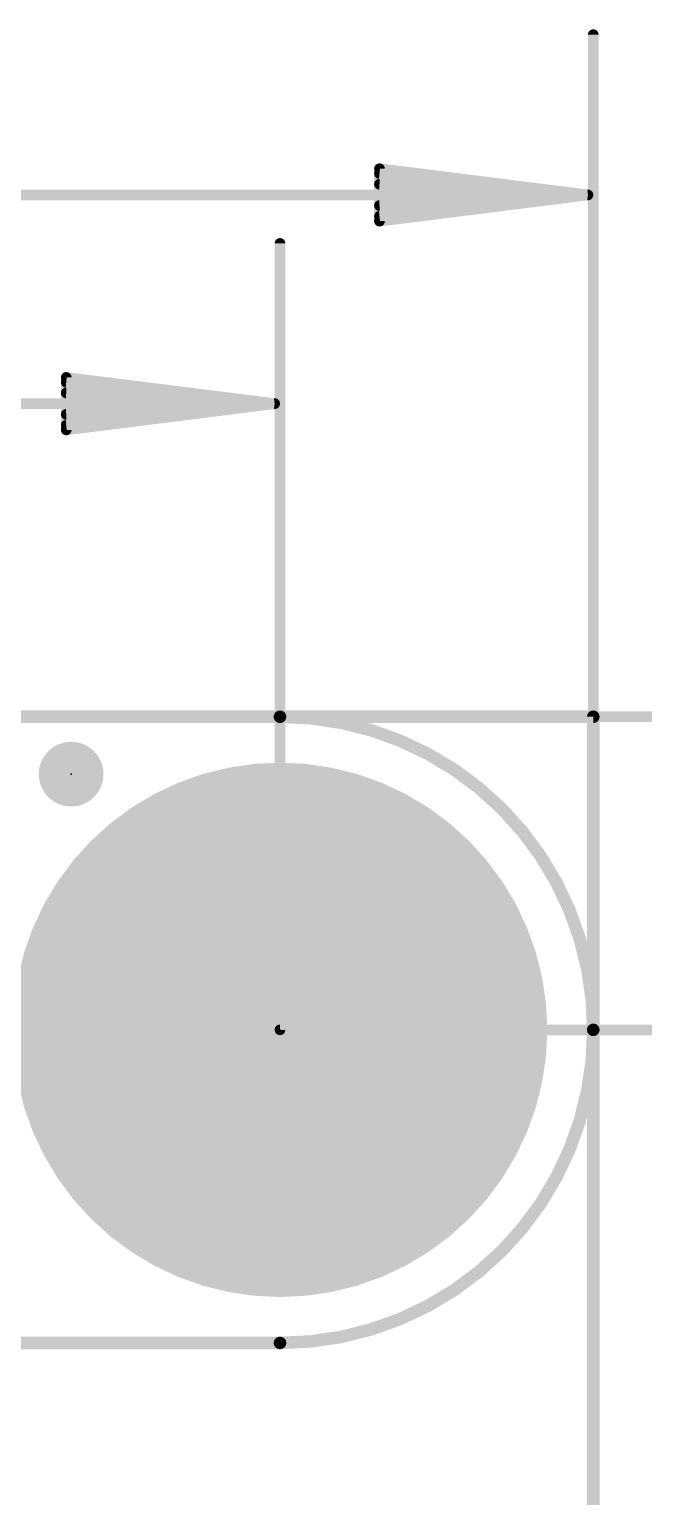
# Model space of a CAD drawing. Extents: x 0 to 108, y -62 to 34.
# Drawn here: x 33.78 to 41.25, y 15.91 to 33.77 of the extents above; entities that cross this region are included whole.
import ezdxf

# ---------------------------------------------------------------- set-up
doc = ezdxf.new("R2010")
doc.units = 0
for name, color, linetype in [('1', 12, 'CONTINUOUS'), ('15', 12, 'CONTINUOUS'), ('16', 132, 'CONTINUOUS'), ('17', 110, 'CONTINUOUS'), ('2', 132, 'CONTINUOUS'), ('20', 53, 'CONTINUOUS'), ('23', 53, 'CONTINUOUS'), ('24', 53, 'CONTINUOUS'), ('29', 253, 'CONTINUOUS'), ('47', 253, 'CONTINUOUS')]:
    doc.layers.add(name, color=color, linetype=linetype)

# ---------------------------------------------------------------- blocks, each defined once
blk = doc.blocks.new('PIE')
at = {"const_width": 0.5}
blk.add_lwpolyline([(0, -0.25, 1), (0, 0.25, 1), (0, -0.25)], format="xyb", dxfattribs=at)
blk = doc.blocks.new('ROUNDP')
at = {"const_width": 0.5}
blk.add_lwpolyline([(0, -0.25, 1), (0, 0.25, 1), (0, -0.25)], format="xyb", dxfattribs=at)

msp = doc.modelspace()

# ---------------------------------------------------------------- linework, layer by layer
at = {"layer": '15', "const_width": 0.1524}
for points in [[(0, 25.4), (40.64, 25.4)], [(40.64, 25.4), (40.64, 0)]]:
    msp.add_lwpolyline(points, dxfattribs=at)
at = {"layer": '15', "const_width": 0.0762}
for points in [[(40.6781, 25.4, 1), (40.6019, 25.4)], [(40.64, 25.3619, 1), (40.64, 25.4381)]]:
    msp.add_lwpolyline(points, format="xyb", dxfattribs=at)
at = {"layer": '16', "const_width": 0.1524}
for points in [[(0, 25.4), (40.64, 25.4)], [(40.64, 25.4), (40.64, 0)]]:
    msp.add_lwpolyline(points, dxfattribs=at)
at = {"layer": '16', "const_width": 0.0762}
for points in [[(40.6781, 25.4, 1), (40.6019, 25.4)], [(40.64, 25.3619, 1), (40.64, 25.4381)]]:
    msp.add_lwpolyline(points, format="xyb", dxfattribs=at)
at = {"layer": '2', "const_width": 0.1524}
for points in [[(0, 25.4), (40.64, 25.4)], [(40.64, 25.4), (40.64, 0)]]:
    msp.add_lwpolyline(points, dxfattribs=at)
at = {"layer": '2', "const_width": 0.0762}
for points in [[(40.6781, 25.4, 1), (40.6019, 25.4)], [(40.64, 25.3619, 1), (40.64, 25.4381)]]:
    msp.add_lwpolyline(points, format="xyb", dxfattribs=at)
at = {"layer": '20', "const_width": 0.1524}
for points in [[(36.83, 25.4), (3.81, 25.4)], [(36.83, 17.78), (33.02, 17.78)]]:
    msp.add_lwpolyline(points, dxfattribs=at)
at = {"layer": '20'}
for points, const_width in [([(40.64, 21.59, 0.4142), (36.83, 25.4)], 0.1524), ([(36.83, 25.4381, 1), (36.83, 25.3619)], 0.0762), ([(36.83, 25.3619, 1), (36.83, 25.4381)], 0.0762), ([(36.83, 17.78, 0.4142), (40.64, 21.59)], 0.1524), ([(40.6781, 21.59, 1), (40.6019, 21.59)], 0.0762), ([(40.6019, 21.59, 1), (40.6781, 21.59)], 0.0762), ([(36.83, 17.8181, 1), (36.83, 17.7419)], 0.0762), ([(36.83, 17.7419, 1), (36.83, 17.8181)], 0.0762)]:
    msp.add_lwpolyline(points, format="xyb", dxfattribs=dict(at, const_width=const_width))
at = {"layer": '23'}
for p in [(34.29, 24.7015), (36.83, 21.59)]:
    msp.add_point(p, dxfattribs=at)
at = {"layer": '24'}
msp.add_point((34.29, 24.7015), dxfattribs=at)
at = {"layer": '47', "const_width": 0.13}
for points in [[(40.64, 21.59), (40.64, 33.7)], [(40.575, 31.75), (38.04, 32.0692)], [(38.04, 32.0692), (38.04, 31.4308)], [(40.575, 31.75), (38.04, 32.01)], [(0.065, 31.75), (40.575, 31.75)], [(40.575, 31.75), (38.04, 31.88)], [(38.04, 31.4308), (40.575, 31.75)], [(38.04, 31.62), (40.575, 31.75)], [(38.04, 31.49), (40.575, 31.75)], [(36.83, 21.59), (36.83, 31.16)], [(36.765, 29.21), (34.23, 29.5292)], [(34.23, 29.5292), (34.23, 28.8908)], [(36.765, 29.21), (34.23, 29.47)], [(36.765, 29.21), (34.23, 29.34)], [(3.875, 29.21), (36.765, 29.21)], [(34.23, 28.8908), (36.765, 29.21)], [(34.23, 29.08), (36.765, 29.21)], [(34.23, 28.95), (36.765, 29.21)], [(33.02, 25.4), (47.67, 25.4)], [(36.83, 21.59), (45.13, 21.59)]]:
    msp.add_lwpolyline(points, dxfattribs=at)
at = {"layer": '47', "const_width": 0.065}
for points in [[(40.6725, 33.7, 1), (40.6075, 33.7)], [(38.0441, 32.1015, 1), (38.0359, 32.037)], [(38.0725, 32.0692, 1), (38.0075, 32.0692)], [(38.0433, 32.0423, 1), (38.0367, 31.9777)], [(38.0417, 31.9125, 1), (38.0383, 31.8475)], [(40.5791, 31.7178, 1), (40.5709, 31.7822)], [(40.5709, 31.7178, 1), (40.5791, 31.7822)], [(40.5783, 31.7177, 1), (40.5717, 31.7823)], [(40.5717, 31.7177, 1), (40.5783, 31.7823)], [(40.5733, 31.7175, 1), (40.5767, 31.7825)], [(40.5767, 31.7175, 1), (40.5733, 31.7825)], [(40.575, 31.7175, 1), (40.575, 31.7825)], [(38.0383, 31.6525, 1), (38.0417, 31.5875)], [(38.0367, 31.5223, 1), (38.0433, 31.4577)], [(38.0359, 31.463, 1), (38.0441, 31.3985)], [(38.0075, 31.4308, 1), (38.0725, 31.4308)], [(36.8625, 31.16, 1), (36.7975, 31.16)], [(34.2341, 29.5615, 1), (34.2259, 29.497)], [(34.2625, 29.5292, 1), (34.1975, 29.5292)], [(34.2333, 29.5023, 1), (34.2267, 29.4377)], [(34.2317, 29.3725, 1), (34.2283, 29.3075)], [(34.2283, 29.1125, 1), (34.2317, 29.0475)], [(36.7691, 29.1778, 1), (36.7609, 29.2422)], [(36.7609, 29.1778, 1), (36.7691, 29.2422)], [(36.7683, 29.1777, 1), (36.7617, 29.2423)], [(36.7617, 29.1777, 1), (36.7683, 29.2423)], [(36.7633, 29.1775, 1), (36.7667, 29.2425)], [(36.7667, 29.1775, 1), (36.7633, 29.2425)], [(36.765, 29.1775, 1), (36.765, 29.2425)], [(34.2267, 28.9823, 1), (34.2333, 28.9177)], [(34.2259, 28.923, 1), (34.2341, 28.8585)], [(34.1975, 28.8908, 1), (34.2625, 28.8908)], [(36.83, 21.6225, 1), (36.83, 21.5575)], [(36.7975, 21.59, 1), (36.8625, 21.59)], [(40.6075, 21.59, 1), (40.6725, 21.59)]]:
    msp.add_lwpolyline(points, format="xyb", dxfattribs=at)

# ---------------------------------------------------------------- block references
at = {"layer": '1', "xscale": 0.635, "yscale": 0.635}
msp.add_blockref('PIE', (34.29, 24.7015), dxfattribs=at)
at = {"layer": '16', "xscale": 0.635, "yscale": 0.635}
msp.add_blockref('PIE', (34.29, 24.7015), dxfattribs=at)
at = {"layer": '17'}
for xscale, yscale in [(6.35, 6.35), (6.35, 6.35), (4.216, 4.216), (4.216, 4.216)]:
    msp.add_blockref('ROUNDP', (36.83, 21.59), dxfattribs=dict(at, xscale=xscale, yscale=yscale))
at = {"layer": '29'}
for name, p, xscale, yscale in [('PIE', (34.29, 24.7015), 0.7874, 0.7874), ('ROUNDP', (36.83, 21.59), 6.5024, 6.5024)]:
    msp.add_blockref(name, p, dxfattribs=dict(at, xscale=xscale, yscale=yscale))

doc.saveas('drawing.dxf')
